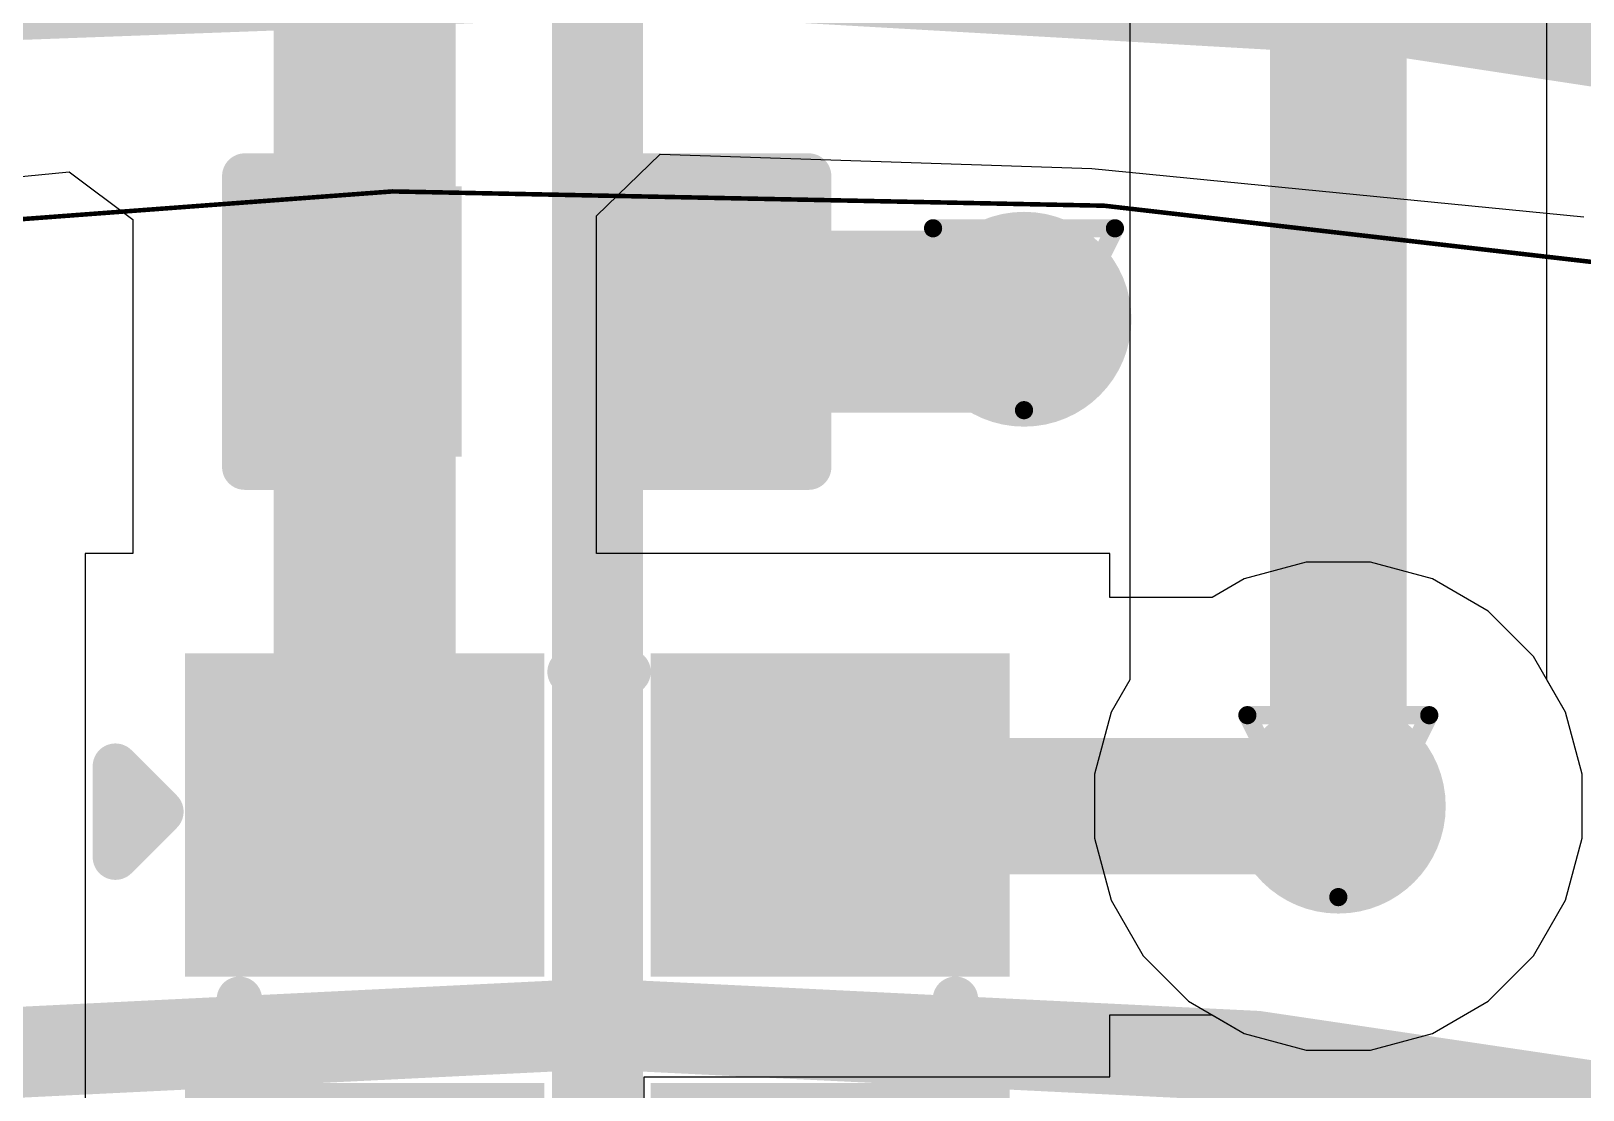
# Model space of a CAD drawing. Header units: inches. Extents: x -18 to 217, y -14 to 159.
# Drawn here: x 34.228 to 38.563, y 38.032 to 40.99 of the extents above; entities that cross this region are included whole.
import ezdxf

# ---------------------------------------------------------------- set-up
doc = ezdxf.new("R2010")
doc.units = ezdxf.units.IN
for name, color, linetype in [('Bottom Layer', 5, 'Continuous'), ('Dimension', 6, 'Continuous'), ('Drill Drawing', 1, 'Continuous'), ('Fabrication', 76, 'Continuous'), ('Top Layer', 1, 'Continuous'), ('Top Overlay', 2, 'Continuous'), ('Top Paste', 8, 'Continuous'), ('Top Solder', 216, 'Continuous'), ('Via Holes', 16, 'Continuous')]:
    doc.layers.add(name, color=color, linetype=linetype)

# ---------------------------------------------------------------- blocks, each defined once
blk = doc.blocks.new('SK6812_EC20_46')
at = {"layer": 'Top Layer'}
for points in [[(-1.05, 0.95), (-0.25, 0.95), (-0.25, 0.25), (-1.05, 0.25)], [(0.25, 0.95), (1.05, 0.95), (1.05, 0.25), (0.25, 0.25)], [(-1.05, -0.25), (-0.25, -0.25), (-0.25, -0.95), (-1.05, -0.95)], [(0.25, -0.25), (1.05, -0.25), (1.05, -0.95), (0.25, -0.95)]]:
    blk.add_hatch(color=1, dxfattribs=at).paths.add_polyline_path(points)
at = {"layer": 'Top Paste'}
for points in [[(-1.05, 0.95), (-0.25, 0.95), (-0.25, 0.25), (-1.05, 0.25)], [(0.25, 0.95), (1.05, 0.95), (1.05, 0.25), (0.25, 0.25)], [(-1.05, -0.25), (-0.25, -0.25), (-0.25, -0.95), (-1.05, -0.95)], [(0.25, -0.25), (1.05, -0.25), (1.05, -0.95), (0.25, -0.95)]]:
    blk.add_hatch(color=8, dxfattribs=at).paths.add_polyline_path(points)
at = {"layer": 'Top Solder'}
for points in [[(-1.1516, 1.0516), (-0.1484, 1.0516), (-0.1484, 0.1484), (-1.1516, 0.1484)], [(0.1484, 1.0516), (1.1516, 1.0516), (1.1516, 0.1484), (0.1484, 0.1484)], [(-1.1516, -0.1484), (-0.1484, -0.1484), (-0.1484, -1.0516), (-1.1516, -1.0516)], [(0.1484, -0.1484), (1.1516, -0.1484), (1.1516, -1.0516), (0.1484, -1.0516)]]:
    blk.add_hatch(color=216, dxfattribs=at).paths.add_polyline_path(points)
at = {"layer": 'Top Overlay', "const_width": 0.127}
for points in [[(0.0762, 1), (-0.0856, 1)], [(-1, -0.0856), (-1, 0.0762)], [(1, 0.0762), (1, -0.0856)], [(1.3462, -0.4826), (1.2192, -0.6096)], [(1.3462, -0.7366), (1.3462, -0.4826)], [(1.3462, -0.7366), (1.2192, -0.6096)], [(0.0762, -1), (-0.0856, -1)]]:
    blk.add_lwpolyline(points, dxfattribs=at)
at = {"layer": 'Top Overlay', "const_width": 0.0635}
for points in [[(-0.1174, 1, 1), (-0.0539, 1, 1)], [(0.0445, 1, 1), (0.108, 1, 1)], [(-1.0317, 0.0762, 1), (-0.9682, 0.0762, 1)], [(0.9682, 0.0762, 1), (1.0317, 0.0762, 1)], [(-1.0317, -0.0856, 1), (-0.9682, -0.0856, 1)], [(0.9682, -0.0856, 1), (1.0317, -0.0856, 1)], [(1.3144, -0.4826, 1), (1.3779, -0.4826, 1)], [(1.3144, -0.4826, 1), (1.3779, -0.4826, 1)], [(1.1875, -0.6096, 1), (1.251, -0.6096, 1)], [(1.1875, -0.6096, 1), (1.251, -0.6096, 1)], [(1.3144, -0.7366, 1), (1.3779, -0.7366, 1)], [(1.3144, -0.7366, 1), (1.3779, -0.7366, 1)], [(-0.1174, -1, 1), (-0.0539, -1, 1)], [(0.0445, -1, 1), (0.108, -1, 1)]]:
    blk.add_lwpolyline(points, format="xyb", close=True, dxfattribs=at)
blk = doc.blocks.new('C___0402_84')
at = {"layer": 'Top Layer'}
for points in [[(-0.6985, -0.3175), (-0.6985, 0.3175), (-0.2413, 0.3175), (-0.2413, -0.3175)], [(0.2413, -0.3175), (0.2413, 0.3175), (0.6985, 0.3175), (0.6985, -0.3175)]]:
    blk.add_hatch(color=1, dxfattribs=at).paths.add_polyline_path(points)
at = {"layer": 'Top Paste'}
for points in [[(-0.6985, -0.3175), (-0.6985, 0.3175), (-0.2413, 0.3175), (-0.2413, -0.3175)], [(0.2413, -0.3175), (0.2413, 0.3175), (0.6985, 0.3175), (0.6985, -0.3175)]]:
    blk.add_hatch(color=8, dxfattribs=at).paths.add_polyline_path(points)
at = {"layer": 'Top Solder'}
for points in [[(-0.7585, -0.3775), (-0.7585, 0.3775), (-0.1813, 0.3775), (-0.1813, -0.3775)], [(0.1813, -0.3775), (0.1813, 0.3775), (0.7585, 0.3775), (0.7585, -0.3775)]]:
    blk.add_hatch(color=216, dxfattribs=at).paths.add_polyline_path(points)
at = {"layer": 'Top Overlay', "const_width": 0.127}
for points in [[(-0.7874, 0.4064), (-0.7874, -0.4064)], [(-0.2794, 0.4064), (-0.7874, 0.4064)], [(0.7874, 0.4064), (0.2794, 0.4064)], [(0.7874, 0.4064), (0.7874, -0.4064)], [(-0.2794, -0.4064), (-0.7874, -0.4064)], [(0.7874, -0.4064), (0.2794, -0.4064)]]:
    blk.add_lwpolyline(points, dxfattribs=at)
at = {"layer": 'Top Overlay', "const_width": 0.0635}
for points in [[(-0.8191, 0.4064, 1), (-0.7556, 0.4064, 1)], [(-0.8191, 0.4064, 1), (-0.7556, 0.4064, 1)], [(-0.3112, 0.4064, 1), (-0.2477, 0.4064, 1)], [(0.2477, 0.4064, 1), (0.3111, 0.4064, 1)], [(0.7556, 0.4064, 1), (0.8191, 0.4064, 1)], [(0.7556, 0.4064, 1), (0.8191, 0.4064, 1)], [(-0.8191, -0.4064, 1), (-0.7556, -0.4064, 1)], [(-0.8191, -0.4064, 1), (-0.7556, -0.4064, 1)], [(-0.3111, -0.4064, 1), (-0.2477, -0.4064, 1)], [(0.2477, -0.4064, 1), (0.3111, -0.4064, 1)], [(0.7556, -0.4064, 1), (0.8191, -0.4064, 1)], [(0.7556, -0.4064, 1), (0.8191, -0.4064, 1)]]:
    blk.add_lwpolyline(points, format="xyb", close=True, dxfattribs=at)

msp = doc.modelspace()

# ---------------------------------------------------------------- hatches: boundary and pattern name
at = {"layer": 'Bottom Layer'}
h = msp.add_hatch(color=5, dxfattribs=at)
edge = h.paths.add_edge_path()
edge.add_arc((37.0018, 40.1848), 0.3, 0, 360)
h = msp.add_hatch(color=5, dxfattribs=at)
edge = h.paths.add_edge_path()
edge.add_arc((37.8796, 38.825), 0.3, 0, 360)
at = {"layer": 'Top Layer'}
h = msp.add_hatch(color=1, dxfattribs=at)
edge = h.paths.add_edge_path()
edge.add_arc((37.0018, 40.1848), 0.3, 0, 360)
h = msp.add_hatch(color=1, dxfattribs=at)
edge = h.paths.add_edge_path()
edge.add_arc((37.8796, 38.825), 0.3, 0, 360)
at = {"layer": 'Via Holes'}
h = msp.add_hatch(color=7, dxfattribs=at)
edge = h.paths.add_edge_path()
edge.add_arc((37.0018, 40.1848), 0.15, 0, 360)
h = msp.add_hatch(color=7, dxfattribs=at)
edge = h.paths.add_edge_path()
edge.add_arc((37.8796, 38.825), 0.15, 0, 360)

# ---------------------------------------------------------------- linework, layer by layer
at = {"layer": 'Bottom Layer'}
for p, q in [((37.2969, 48.2964), (37.2969, 39.1777)), ((38.4623, 39.1777), (38.4623, 48.2964)), ((37.2969, 39.1777), (37.245, 39.0879)), ((38.5142, 39.0879), (38.4623, 39.1777)), ((37.245, 39.0879), (37.1986, 38.9147)), ((38.5606, 38.9147), (38.5142, 39.0879)), ((37.1986, 38.9147), (37.1986, 38.7354)), ((38.5606, 38.7354), (38.5606, 38.9147)), ((37.1986, 38.7354), (37.245, 38.5621)), ((38.5142, 38.5621), (38.5606, 38.7354)), ((37.245, 38.5621), (37.3347, 38.4069)), ((38.4245, 38.4069), (38.5142, 38.5621)), ((37.3347, 38.4069), (37.4615, 38.2801)), ((38.2977, 38.2801), (38.4245, 38.4069)), ((37.4615, 38.2801), (37.6167, 38.1904)), ((38.1425, 38.1904), (38.2977, 38.2801)), ((37.6167, 38.1904), (37.7899, 38.144)), ((37.9693, 38.144), (38.1425, 38.1904)), ((37.7899, 38.144), (37.9693, 38.144))]:
    msp.add_line(p, q, dxfattribs=at)
at = {"layer": 'Bottom Layer', "const_width": 0.381}
msp.add_lwpolyline([(37.8796, 38.866), (37.8796, 50.4933)], dxfattribs=at)
at = {"layer": 'Bottom Layer', "const_width": 0.1905}
msp.add_lwpolyline([(37.7843, 38.866, 1), (37.9748, 38.866, 1)], format="xyb", close=True, dxfattribs=at)
at = {"layer": 'Dimension', "const_width": 0.254}
msp.add_lwpolyline([(35.8103, 46.4669), (35.811, -6.4501)], dxfattribs=at)
for points in [[(58.31, 19.467, 1), (13.31, 19.467, 1)], [(54.5603, 19.4669, 1), (17.0603, 19.4669, 1)]]:
    msp.add_lwpolyline(points, format="xyb", close=True, dxfattribs=at)
at = {"layer": 'Drill Drawing', "const_width": 0.0508}
for points in [[(36.7478, 40.4388), (37.2558, 40.4388)], [(36.7478, 40.4388), (37.0018, 39.9308)], [(37.0018, 39.9308), (37.2558, 40.4388)], [(37.6256, 39.079), (38.1336, 39.079)], [(37.6256, 39.079), (37.8796, 38.571)], [(37.8796, 38.571), (38.1336, 39.079)]]:
    msp.add_lwpolyline(points, dxfattribs=at)
at = {"layer": 'Drill Drawing', "const_width": 0.0254}
for points in [[(36.7351, 40.4388, 1), (36.7605, 40.4388, 1)], [(36.7351, 40.4388, 1), (36.7605, 40.4388, 1)], [(37.2431, 40.4388, 1), (37.2685, 40.4388, 1)], [(37.2431, 40.4388, 1), (37.2685, 40.4388, 1)], [(36.9891, 39.9308, 1), (37.0145, 39.9308, 1)], [(36.9891, 39.9308, 1), (37.0145, 39.9308, 1)], [(37.6129, 39.079, 1), (37.6383, 39.079, 1)], [(37.6129, 39.079, 1), (37.6383, 39.079, 1)], [(38.1209, 39.079, 1), (38.1463, 39.079, 1)], [(38.1209, 39.079, 1), (38.1463, 39.079, 1)], [(37.8669, 38.571, 1), (37.8923, 38.571, 1)], [(37.8669, 38.571, 1), (37.8923, 38.571, 1)]]:
    msp.add_lwpolyline(points, format="xyb", close=True, dxfattribs=at)
at = {"layer": 'Fabrication', "const_width": 0.0127}
for points in [[(24.2219, 38.2498, -0.198805), (40.8304, 40.9693)], [(24.2219, 38.2498, -0.198805), (40.8304, 40.9693)], [(24.0276, 36.9322, -0.191774), (39.2015, 40.274)], [(24.0276, 36.9322, -0.191774), (39.2015, 40.274)], [(24.0276, 36.9322, -0.191774), (39.2015, 40.274)], [(24.0276, 36.9322, -0.191774), (39.2015, 40.274)]]:
    msp.add_lwpolyline(points, format="xyb", dxfattribs=at)
at = {"layer": 'Top Layer'}
for p, q in [((35.8078, 40.4734), (35.9856, 40.6455)), ((35.9856, 40.6455), (37.1909, 40.606)), ((33.0565, 40.4707), (34.3351, 40.5966)), ((34.3351, 40.5966), (34.5129, 40.4637)), ((37.1909, 40.606), (38.5651, 40.4707)), ((34.5129, 40.4637), (34.5129, 39.531)), ((35.8078, 40.0082), (35.8078, 40.4734)), ((35.8078, 39.531), (35.8078, 40.0082)), ((34.5129, 39.531), (34.3793, 39.531)), ((34.3793, 39.531), (34.3793, 38.069)), ((37.2413, 39.531), (35.8078, 39.531)), ((37.2413, 39.4077), (37.2413, 39.531)), ((37.7899, 39.506), (37.6167, 39.4596)), ((37.9693, 39.506), (37.7899, 39.506)), ((38.1425, 39.4596), (37.9693, 39.506)), ((37.6167, 39.4596), (37.5269, 39.4077)), ((38.2977, 39.3699), (38.1425, 39.4596)), ((37.5269, 39.4077), (37.2413, 39.4077)), ((38.4245, 39.2431), (38.2977, 39.3699)), ((38.5142, 39.0879), (38.4245, 39.2431)), ((38.5606, 38.9147), (38.5142, 39.0879)), ((38.5606, 38.7354), (38.5606, 38.9147)), ((38.5142, 38.5621), (38.5606, 38.7354)), ((38.4245, 38.4069), (38.5142, 38.5621)), ((38.2977, 38.2801), (38.4245, 38.4069)), ((38.1425, 38.1904), (38.2977, 38.2801)), ((37.2413, 38.069), (37.2413, 38.2423)), ((37.2413, 38.2423), (37.5269, 38.2423)), ((37.5269, 38.2423), (37.6167, 38.1904)), ((37.6167, 38.1904), (37.7899, 38.144)), ((37.9693, 38.144), (38.1425, 38.1904)), ((37.7899, 38.144), (37.9693, 38.144)), ((34.3793, 38.069), (34.3793, 38.069)), ((34.3793, 38.069), (34.3793, 36.869)), ((35.9413, 36.869), (35.9413, 38.069)), ((35.9413, 38.069), (37.2413, 38.069))]:
    msp.add_line(p, q, dxfattribs=at)
at = {"layer": 'Top Layer', "const_width": 2.032}
msp.add_lwpolyline([(23.9597, 38.6755, -0.53877), (58.0622, 22.8854)], format="xyb", dxfattribs=at)
at = {"layer": 'Top Layer'}
for points, const_width in [([(35.1603, 41.8082), (35.1603, 40.1782)], 0.508), ([(35.1603, 40.0082), (35.1603, 40.1782)], 0.508), ([(36.1844, 40.1782), (36.9443, 40.1782)], 0.508), ([(35.1603, 38.8), (35.1603, 40.0082)], 0.508), ([(36.4853, 38.825), (37.8796, 38.825)], 0.381), ([(36.4603, 38.8), (36.4853, 38.825)], 0.254)]:
    msp.add_lwpolyline(points, dxfattribs=dict(at, const_width=const_width))
for points, const_width in [([(35.0333, 40.1782, 1), (35.2873, 40.1782, 1)], 0.254), ([(35.0333, 40.1782, 1), (35.2873, 40.1782, 1)], 0.254), ([(36.0574, 40.1782, 1), (36.3114, 40.1782, 1)], 0.254), ([(36.8173, 40.1782, 1), (37.0713, 40.1782, 1)], 0.254), ([(35.0333, 40.0082, 1), (35.2873, 40.0082, 1)], 0.254), ([(35.0333, 40.0082, 1), (35.2873, 40.0082, 1)], 0.254), ([(35.0333, 38.8, 1), (35.2873, 38.8, 1)], 0.254), ([(36.3901, 38.825, 1), (36.5806, 38.825, 1)], 0.1905), ([(37.7843, 38.825, 1), (37.9748, 38.825, 1)], 0.1905), ([(36.3968, 38.8, 1), (36.5238, 38.8, 1)], 0.127), ([(36.4218, 38.825, 1), (36.5488, 38.825, 1)], 0.127)]:
    msp.add_lwpolyline(points, format="xyb", close=True, dxfattribs=dict(at, const_width=const_width))

# ---------------------------------------------------------------- block references
at = {"rotation": 180}
for name, p in [('C___0402_84', (35.6129, 40.1782)), ('SK6812_EC20_46', (35.8103, 38.2))]:
    msp.add_blockref(name, p, dxfattribs=at)

doc.saveas('drawing.dxf')
